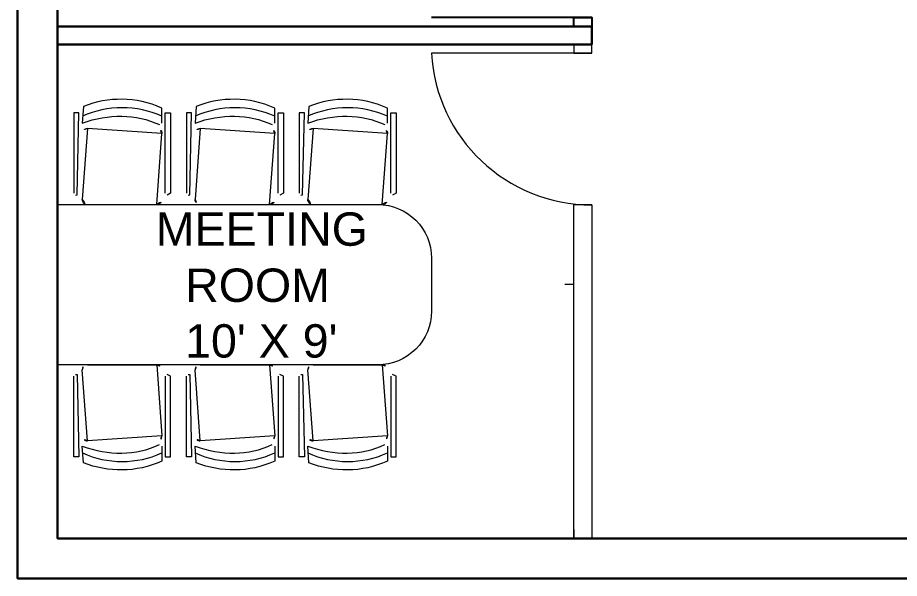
# Model space of a CAD drawing. Header units: inches. Extents: x 31613 to 11629803103, y 12993 to 6379790274.
# Drawn here: x 11629802738.4 to 11629802936.5, y 6379789942.4 to 6379790068.4 of the extents above; entities that cross this region are included whole.
import ezdxf

# ---------------------------------------------------------------- set-up
doc = ezdxf.new("R2010")
doc.units = ezdxf.units.IN
doc.layers.add('PDF_0', color=7, linetype='Continuous')
doc.layers.add('PDF_Text', color=7, linetype='Continuous')
for name, color, linetype, true_color in [('PDF_EXITING WALLS', 7, 'Continuous', 0xdd0000), ('PDF_FURNITURE', 30, 'Continuous', 0xff7f00), ('PDF_GLASS PARTITION', 7, 'Continuous', 0x7fffff)]:
    doc.layers.add(name, color=color, linetype=linetype, true_color=true_color)
doc.styles.add('PDF Arial', font='arial.ttf')

msp = doc.modelspace()

# ---------------------------------------------------------------- linework, layer by layer
at = {"layer": 'PDF_0', "lineweight": 25}
for points in [[(11629802867.38784, 6379790068.359746), (11629802831.38784, 6379790068.359746)], [(11629802867.38784, 6379790066.359746), (11629802863.38784, 6379790066.359746), (11629802863.38784, 6379790068.359746), (11629802867.38784, 6379790068.359746), (11629802867.38784, 6379790066.359746)], [(11629802819.25602, 6379790066.359746), (11629802867.38784, 6379790066.359746), (11629802804.37497, 6379790066.359746), (11629802747.37365, 6379790066.359746)], [(11629802738.38589, 6379789951.351895), (11629802738.38589, 6379789951.351895)], [(11629802835.5759, 6379789951.351895), (11629802871.32984, 6379789951.351895), (11629802835.5759, 6379789951.351895)]]:
    msp.add_lwpolyline(points, dxfattribs=at)
at = {"layer": 'PDF_EXITING WALLS', "lineweight": 30}
for q in [(11629802867.38784, 6379790066.359746), (11629802867.40755, 6379790062.358616)]:
    msp.add_line((11629802867.40755, 6379790062.358616), q, dxfattribs=at)
for points in [[(11629803086.99666, 6379790274.339665), (11629803094.38791, 6379790274.339665), (11629803103.37567, 6379790274.339665), (11629803103.37567, 6379790265.351906), (11629803103.37567, 6379789951.351895), (11629803103.37567, 6379789942.364136), (11629803094.38791, 6379789942.364136), (11629802747.37365, 6379789942.364136), (11629802738.38589, 6379789942.364136), (11629802738.38589, 6379789951.351895), (11629802738.38589, 6379790265.351906), (11629802738.38589, 6379790274.339665), (11629802747.37365, 6379790274.339665), (11629802884.87061, 6379790274.339665), (11629802884.87061, 6379790265.351906), (11629802867.38784, 6379790265.351906), (11629802747.37365, 6379790265.351906), (11629802747.37365, 6379789951.351895), (11629802943.36989, 6379789951.351895), (11629802943.36989, 6379789953.362316)], [(11629802747.37365, 6379790066.359746), (11629802867.38784, 6379790066.359746)], [(11629802867.38784, 6379790062.358616), (11629802747.37365, 6379790062.358616)]]:
    msp.add_lwpolyline(points, dxfattribs=at)
at = {"layer": 'PDF_FURNITURE', "lineweight": 0}
for points in [[(11629802770.80884, 6379790044.659036), (11629802770.80884, 6379790048.039301, 0.3079855525730376), (11629802770.56756, 6379790048.40618, 0.190106395848097), (11629802753.17518, 6379790048.396833, 0.3079855525867953), (11629802752.91216, 6379790048.029446), (11629802752.91216, 6379790044.659036, 0.5489268699725846), (11629802753.47897, 6379790044.320709, -0.2224133996243373), (11629802770.25465, 6379790044.311926, 0.5489268699441393), (11629802770.80884, 6379790044.659036)], [(11629802796.1559, 6379790044.659036), (11629802796.1559, 6379790048.039301, 0.3079855525649951), (11629802795.91462, 6379790048.40618, 0.1901063958480901), (11629802778.52224, 6379790048.396833, 0.3079855525948366), (11629802778.27893, 6379790048.029446), (11629802778.27893, 6379790044.659036, 0.5489268699629972), (11629802778.82603, 6379790044.320709, -0.2224133996243482), (11629802795.60171, 6379790044.311926, 0.5489268699391707), (11629802796.1559, 6379790044.659036)], [(11629802821.48325, 6379790044.659036), (11629802821.48325, 6379790048.039301, 0.3079855525708668), (11629802821.24197, 6379790048.40618, 0.1901063958480733), (11629802803.84959, 6379790048.396833, 0.3079855525670767), (11629802803.58657, 6379790048.029446), (11629802803.58657, 6379790044.659036, 0.5489268699572496), (11629802804.15338, 6379790044.320709, -0.2224133996243597), (11629802820.92906, 6379790044.311926, 0.5489268699656797), (11629802821.48325, 6379790044.659036)], [(11629802754.09476, 6379790026.348446), (11629802769.6558, 6379790026.348446, 0.414213529413005), (11629802770.80884, 6379790027.511335), (11629802770.82855, 6379790042.303691, 0.4142135294130866), (11629802769.64595, 6379790043.456726), (11629802754.09476, 6379790043.456726, 0.4142135294106838), (11629802752.91216, 6379790042.293836), (11629802752.91216, 6379790027.511335, 0.4142135294124711), (11629802754.09476, 6379790026.348446)], [(11629802779.44182, 6379790026.348446), (11629802795.00286, 6379790026.348446, 0.4142135294106695), (11629802796.1559, 6379790027.511335), (11629802796.17561, 6379790042.303691, 0.4142135294107798), (11629802794.99301, 6379790043.456726), (11629802779.44182, 6379790043.456726, 0.4142135294111347), (11629802778.27893, 6379790042.293836), (11629802778.27893, 6379790027.511335, 0.4142135294128989), (11629802779.44182, 6379790026.348446)], [(11629802804.76917, 6379790026.348446), (11629802820.33021, 6379790026.348446, 0.4142135294064463), (11629802821.48325, 6379790027.511335), (11629802821.50296, 6379790042.303691, 0.4142135294140166), (11629802820.32036, 6379790043.456726), (11629802804.76917, 6379790043.456726, 0.4142135294153581), (11629802803.58657, 6379790042.293836), (11629802803.58657, 6379790027.511335, 0.4142135294115321), (11629802804.76917, 6379790026.348446)], [(11629802754.09476, 6379789990.357985), (11629802769.6558, 6379789990.377696, -0.4142135294101871), (11629802770.80884, 6379789989.195096), (11629802770.82855, 6379789974.422451, -0.414213529412139), (11629802769.64595, 6379789973.249705), (11629802754.09476, 6379789973.249705, -0.4142135294116335), (11629802752.91216, 6379789974.412596), (11629802752.91216, 6379789989.195096, -0.4142135294133973), (11629802754.09476, 6379789990.357985)], [(11629802779.44182, 6379789990.357985), (11629802795.00286, 6379789990.377696, -0.4142135294116244), (11629802796.1559, 6379789989.195096), (11629802796.17561, 6379789974.422451, -0.4142135294117095), (11629802794.99301, 6379789973.249705), (11629802779.44182, 6379789973.249705, -0.4142135294120579), (11629802778.27893, 6379789974.412596), (11629802778.27893, 6379789989.195096, -0.4142135294119794), (11629802779.44182, 6379789990.357985)], [(11629802804.76917, 6379789990.357985), (11629802820.33021, 6379789990.377696, -0.41421352940925), (11629802821.48325, 6379789989.195096), (11629802821.50296, 6379789974.422451, -0.4142135294112129), (11629802820.32036, 6379789973.249705), (11629802804.76917, 6379789973.249705, -0.4142135294106877), (11629802803.58657, 6379789974.412596), (11629802803.58657, 6379789989.195096, -0.414213529412487), (11629802804.76917, 6379789990.357985)], [(11629802770.80884, 6379789972.067105), (11629802770.80884, 6379789968.686841, -0.3079855525630775), (11629802770.56756, 6379789968.319961, -0.1901063958480929), (11629802753.17518, 6379789968.329308, -0.3079855525768273), (11629802752.91216, 6379789968.676986), (11629802752.91216, 6379789972.067105, -0.5489268699509978), (11629802753.47897, 6379789972.425141, 0.2224133996243533), (11629802770.25465, 6379789972.414215, -0.5489268699683649), (11629802770.80884, 6379789972.067105)], [(11629802796.1559, 6379789972.067105), (11629802796.1559, 6379789968.686841, -0.3079855525988149), (11629802795.91462, 6379789968.319961, -0.1901063958480899), (11629802778.52224, 6379789968.329308, -0.3079855525848388), (11629802778.27893, 6379789968.676986), (11629802778.27893, 6379789972.067105, -0.548926869978909), (11629802778.82603, 6379789972.425141, 0.2224133996243419), (11629802795.60171, 6379789972.414215, -0.5489268699550327), (11629802796.1559, 6379789972.067105)], [(11629802821.48325, 6379789972.067105), (11629802821.48325, 6379789968.686841, -0.3079855526046784), (11629802821.24197, 6379789968.319961, -0.1901063958480981), (11629802803.84959, 6379789968.329308, -0.3079855525789746), (11629802803.58657, 6379789968.676986), (11629802803.58657, 6379789972.067105, -0.5489268699585966), (11629802804.15338, 6379789972.425141, 0.2224133996243307), (11629802820.92906, 6379789972.414215, -0.5489268699670261), (11629802821.48325, 6379789972.067105)]]:
    msp.add_lwpolyline(points, format="xyb", dxfattribs=at)
for points in [[(11629802751.35507, 6379790028.496836), (11629802751.75912, 6379790028.516545, 0.4142134615522057), (11629802752.14347, 6379790028.891036), (11629802752.14347, 6379790047.004526), (11629802750.98058, 6379790047.004526), (11629802750.98058, 6379790028.891036, 0.4142134615337577)], [(11629802771.57753, 6379790028.891036), (11629802771.57753, 6379790047.004526), (11629802772.74042, 6379790047.004526), (11629802772.76013, 6379790028.90089, -0.414213461535263), (11629802772.36593, 6379790028.496836), (11629802771.97173, 6379790028.496836, -0.414213461533281)], [(11629802776.72184, 6379790028.496836), (11629802777.10618, 6379790028.516545, 0.4142134615257546), (11629802777.49053, 6379790028.891036), (11629802777.49053, 6379790047.004526), (11629802776.32764, 6379790047.004526), (11629802776.32764, 6379790028.891036, 0.4142134615532618)], [(11629802796.92459, 6379790028.891036), (11629802796.92459, 6379790047.004526), (11629802798.10719, 6379790047.004526), (11629802798.10719, 6379790028.90089, -0.414213461526253), (11629802797.71299, 6379790028.496836), (11629802797.31879, 6379790028.496836, -0.4142134615422806)], [(11629802802.04919, 6379790028.496836), (11629802802.43353, 6379790028.516545, 0.4142134615446413), (11629802802.81788, 6379790028.891036), (11629802802.81788, 6379790047.004526), (11629802801.65499, 6379790047.004526), (11629802801.65499, 6379790028.891036, 0.414213461551789)], [(11629802822.25194, 6379790028.891036), (11629802822.25194, 6379790047.004526), (11629802823.41483, 6379790047.004526), (11629802823.43454, 6379790028.90089, -0.4142134615450636), (11629802823.04034, 6379790028.496836), (11629802822.64614, 6379790028.496836, -0.4142134615582107)], [(11629802831.37767, 6379790014.345056), (11629802831.37767, 6379790002.371231, -0.4142137592440596), (11629802819.37428, 6379789990.357985), (11629802747.37365, 6379789990.357985), (11629802747.37365, 6379790026.348446), (11629802819.37428, 6379790026.348446, -0.4142137592440525)], [(11629802751.35507, 6379789988.209596), (11629802751.75912, 6379789988.209596, -0.4142134615404719), (11629802752.14347, 6379789987.815395), (11629802752.14347, 6379789969.701906), (11629802750.98058, 6379789969.701906), (11629802750.98058, 6379789987.815395, -0.414213461556754)], [(11629802771.57753, 6379789987.815395), (11629802771.57753, 6379789969.701906), (11629802772.74042, 6379789969.701906), (11629802772.76013, 6379789987.825251, 0.4142134615583081), (11629802772.36593, 6379789988.209596), (11629802771.97173, 6379789988.209596, 0.4142134615389665)], [(11629802776.72184, 6379789988.209596), (11629802777.10618, 6379789988.209596, -0.4142134615314401), (11629802777.49053, 6379789987.815395), (11629802777.49053, 6379789969.701906), (11629802776.32764, 6379789969.701906), (11629802776.32764, 6379789987.815395, -0.4142134615589253)], [(11629802796.92459, 6379789987.815395), (11629802796.92459, 6379789969.701906), (11629802798.10719, 6379789969.701906), (11629802798.10719, 6379789987.825251, 0.4142134615318624), (11629802797.71299, 6379789988.209596), (11629802797.31879, 6379789988.209596, 0.4142134615305305)], [(11629802802.04919, 6379789988.209596), (11629802802.43353, 6379789988.209596, -0.4142134615329129), (11629802802.81788, 6379789987.815395), (11629802802.81788, 6379789969.701906), (11629802801.65499, 6379789969.701906), (11629802801.65499, 6379789987.815395, -0.4142134615400386)], [(11629802822.25194, 6379789987.815395), (11629802822.25194, 6379789969.701906), (11629802823.41483, 6379789969.701906), (11629802823.43454, 6379789987.825251, 0.4142134615507816), (11629802823.04034, 6379789988.209596), (11629802822.64614, 6379789988.209596, 0.414213461529036)]]:
    msp.add_lwpolyline(points, format="xyb", close=True, dxfattribs=at)
for centre, radius, start, end in [((11629802761.87035, 6379790026.358305), 21.74998144782395, 65.73117084756528, 114.2688291524347), ((11629802787.21741, 6379790026.358305), 21.74998144782392, 65.73117084756528, 114.2688291524347), ((11629802812.54476, 6379790026.358305), 21.74998144782473, 65.73117084756528, 114.2688291524347), ((11629802761.87035, 6379789990.367837), 21.7499814478237, 245.7311708475653, 294.2688291524347), ((11629802787.21741, 6379789990.367837), 21.74998144782461, 245.7311708475653, 294.2688291524347), ((11629802812.54476, 6379789990.367837), 21.74998144782556, 245.7311708475653, 294.2688291524347)]:
    msp.add_arc(centre, radius, start, end, dxfattribs=at)
at = {"layer": 'PDF_GLASS PARTITION', "lineweight": 5}
for p, q in [((11629802867.40755, 6379790026.289316), (11629802863.38671, 6379790026.289316)), ((11629802861.38671, 6379790008.47859), (11629802863.38671, 6379790008.47859))]:
    msp.add_line(p, q, dxfattribs=at)
for points in [[(11629802867.38784, 6379790062.358616), (11629802863.38784, 6379790062.358616), (11629802863.38784, 6379790060.358616), (11629802867.38784, 6379790060.358616), (11629802867.38784, 6379790062.358616)], [(11629802867.38784, 6379790060.358616), (11629802831.38784, 6379790060.358616)], [(11629802863.38671, 6379789951.351895), (11629802863.38671, 6379790026.289316)], [(11629802867.38784, 6379790026.289317), (11629802867.38784, 6379789951.351895)], [(11629802863.38671, 6379789953.362316), (11629802863.38671, 6379789951.351895)], [(11629802867.38784, 6379789953.362316), (11629802867.38784, 6379789951.351895)]]:
    msp.add_lwpolyline(points, dxfattribs=at)
msp.add_arc((11629802867.41245, 6379790062.370034), 36.08072602706031, 183.1957790520299, 269.9608766825147, dxfattribs=at)

# ---------------------------------------------------------------- texts
at = {"layer": 'PDF_Text', "color": 12, "true_color": 0xdd0000, "char_height": 7.49195185464844, "attachment_point": 7, "style": 'PDF Arial'}
for s, insert in [('MEETING', (11629802769.42914, 6379790016.996404)), ('ROOM', (11629802776.01706, 6379790004.382004)), ("10' X 9'", (11629802776.01706, 6379789991.866154))]:
    msp.add_mtext(s, dxfattribs=dict(at, insert=insert))

doc.saveas('drawing.dxf')
